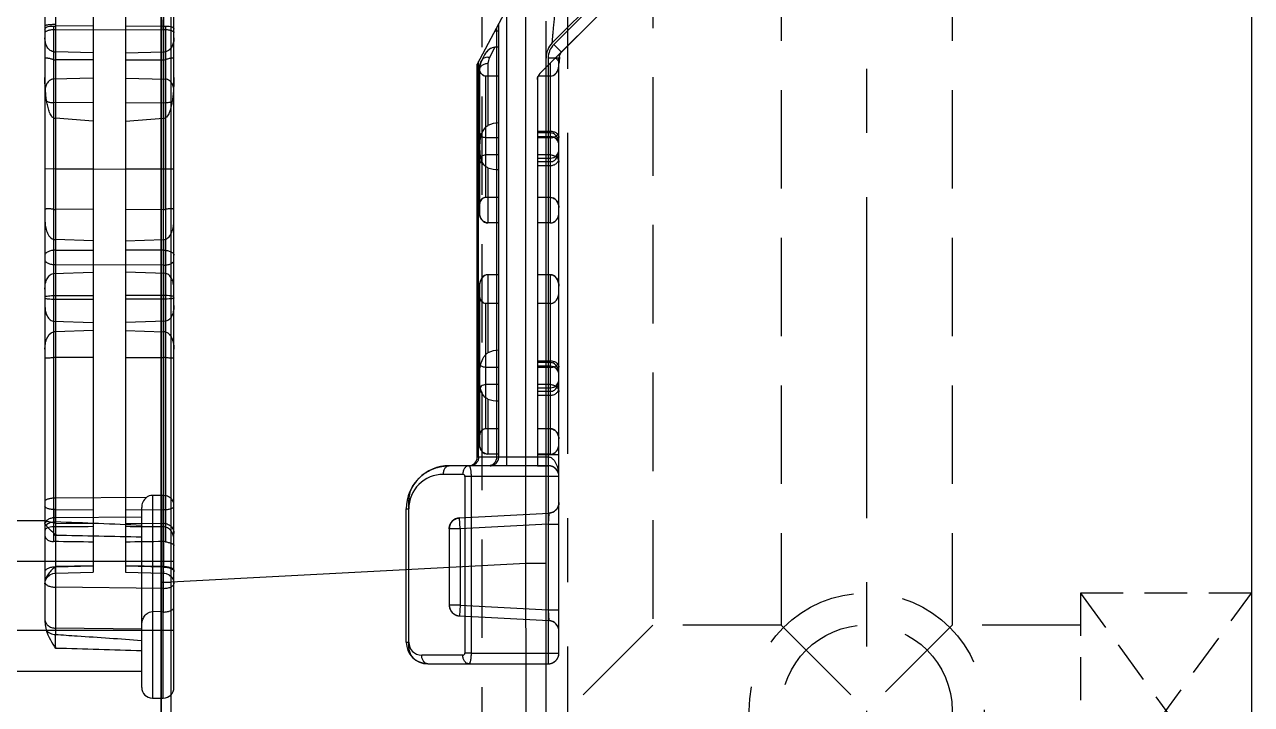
# Model space of a CAD drawing. Header units: millimetres. Extents: x 27275 to 28529, y -21406 to -20519.
# Drawn here: x 27533 to 27590.4, y -20896 to -20864.2 of the extents above; entities that cross this region are included whole.
import ezdxf

# ---------------------------------------------------------------- set-up
doc = ezdxf.new("R2010")
doc.units = ezdxf.units.MM
doc.header["$LTSCALE"] = 8
doc.linetypes.add('CENTER', pattern=[2, 1.25, -0.25, 0.25, -0.25])
doc.linetypes.add('HIDDEN', pattern=[0.375, 0.25, -0.125])
doc.layers.add('Cav-cor', color=30, linetype='Continuous')
doc.layers.add('WT', color=4, linetype='Continuous')

# ---------------------------------------------------------------- blocks, each defined once
blk = doc.blocks.new('20150513.114825')
at = {"layer": 'WT', "color": 125, "linetype": 'HIDDEN'}
for p, q in [((-5.5, 8), (5.5, 8)), ((5.5, 8), (-5.5, 0)), ((-5.5, 8), (5.5, 0)), ((-5.5, 0), (-5.5, 8)), ((5.5, 0), (5.5, 8)), ((-5.5, 0), (5.5, 0))]:
    blk.add_line(p, q, dxfattribs=at)
blk = doc.blocks.new('20160902.184432')
at = {"layer": 'Cav-cor', "color": 241}
for p, q in [((1.663, 100.24), (1.663, -35.384)), ((1.663, -57.598), (1.663, 88.474)), ((2.263, -31.51), (2.263, 73.211)), ((-3.773, 71.352), (-3.773, -28.414)), ((-3.278, 58.672), (-3.278, -26.824)), ((-1.509, 55.584), (-1.509, -26.128)), ((0, 52.642), (0, -26.128)), ((2.137, -26.594), (2.137, 34.287)), ((1.752, 27.498), (1.752, -26.884)), ((1.769, 3.776), (1.769, -9.177)), ((18.72, -25.725), (18.72, 3.493)), ((19.04, 2.513), (16.448, -2.39)), ((22.994, 0.786), (19.383, -2.826)), ((19.961, -1.395), (22.393, 1.037)), ((22.639, 1.142), (20.033, -1.464)), ((17.823, 0.211), (17.823, -21.152)), ((-3.278, -0.537), (-3.278, -0.777)), ((1.752, -0.764), (1.752, -0.32)), ((17.454, -1.6), (17.454, -0.487)), ((17.454, -20.75), (17.454, -0.487)), ((19.668, -39.706), (19.668, -0.383)), ((21.914, -0.295), (20.278, -1.93)), ((-3.377, -0.608), (-3.377, -24.696)), ((-1.509, -0.598), (-3.278, -0.613)), ((-3.278, -0.777), (1.752, -0.764)), ((0, -0.598), (1.769, -0.613)), ((1.868, -0.608), (1.868, -24.706)), ((17.454, -0.841), (17.264, -0.846)), ((17.353, -0.678), (17.353, -20.75)), ((17.275, -1.6), (17.021, -2.081)), ((17.454, -1.6), (17.275, -1.6)), ((17.454, -1.6), (17.275, -1.6)), ((20.389, -1.82), (20.033, -1.464)), ((-1.509, -1.856), (-3.278, -1.81)), ((-1.509, -2.183), (-3.278, -2.19)), ((0, -1.856), (1.769, -1.81)), ((0, -2.183), (1.769, -2.19)), ((16.515, -20.75), (16.515, -2.264)), ((16.795, -1.95), (16.665, -2.194)), ((16.795, -1.95), (16.665, -2.194)), ((19.768, -2.104), (19.768, -30.407)), ((20.271, -2.104), (19.768, -2.104)), ((20.271, -29.904), (20.271, -2.104)), ((20.271, -2.354), (20.283, -2.2)), ((20.283, -2.2), (20.283, -2.199)), ((16.448, -20.75), (16.448, -2.39)), ((16.549, -2.665), (16.549, -9.33)), ((16.951, -2.363), (16.951, -5.252)), ((19.868, -2.34), (19.868, -9.805)), ((20.271, -2.407), (20.271, -2.354)), ((-1.509, -3.045), (-3.377, -3.09)), ((0, -3.045), (1.868, -3.09)), ((17.454, -2.945), (16.85, -2.945)), ((16.85, -8.618), (16.85, -2.945)), ((17.454, -2.945), (16.85, -2.945)), ((17.454, -8.618), (17.454, -2.945)), ((19.265, -3.11), (19.265, -8.618)), ((19.265, -3.11), (19.265, -21.152)), ((19.868, -2.945), (19.3, -2.945)), ((19.868, -2.945), (19.3, -2.945)), ((-1.509, -4.196), (-3.377, -4.183)), ((0, -4.196), (1.868, -4.183)), ((1.663, -4.021), (1.663, -4.183)), ((-1.509, -5.05), (-3.278, -4.919)), ((0, -5.05), (1.769, -4.919)), ((19.265, -5.52), (19.868, -5.52)), ((19.868, -5.602), (19.265, -5.602)), ((17.454, -5.826), (16.85, -5.826)), ((19.265, -5.769), (19.868, -5.769)), ((19.868, -5.826), (19.265, -5.826)), ((17.454, -6.629), (16.85, -6.629)), ((19.868, -6.629), (19.265, -6.629)), ((19.265, -6.775), (19.868, -6.775)), ((-1.509, -7.284), (-3.773, -7.291)), ((2.263, -7.316), (-3.278, -7.295)), ((-3.278, -7.295), (-3.278, -11.758)), ((2.263, -7.291), (0, -7.284)), ((1.752, -7.316), (1.752, -11.779)), ((1.769, -11.085), (1.769, -7.291)), ((16.951, -7.23), (16.951, -9.805)), ((19.265, -6.943), (19.868, -6.943)), ((19.265, -7.125), (19.868, -7.125)), ((-1.509, -9.17), (-3.278, -9.177)), ((0, -9.17), (1.769, -9.177)), ((16.549, -8.974), (16.549, -9.33)), ((17.454, -8.618), (16.85, -8.618)), ((17.454, -8.618), (16.85, -8.618)), ((19.868, -8.618), (19.265, -8.618)), ((19.868, -8.618), (19.265, -8.618)), ((20.271, -9.33), (20.271, -9.093)), ((17.454, -9.805), (16.951, -9.805)), ((17.454, -9.805), (16.951, -9.805)), ((17.454, -12.225), (17.454, -9.805)), ((19.265, -9.805), (19.265, -12.225)), ((19.868, -9.805), (19.265, -9.805)), ((19.868, -9.805), (19.265, -9.805)), ((-1.509, -10.643), (-3.278, -10.579)), ((0, -10.643), (1.769, -10.579)), ((1.769, -10.579), (1.769, -25.886)), ((-3.278, -11.085), (-1.509, -11.077)), ((1.769, -11.085), (0, -11.077)), ((1.752, -11.779), (-3.278, -11.758)), ((-3.377, -12.173), (-1.509, -12.114)), ((1.868, -12.173), (0, -12.114)), ((17.454, -12.225), (16.951, -12.225)), ((16.951, -12.225), (16.951, -15.877)), ((17.454, -12.225), (16.951, -12.225)), ((19.868, -12.225), (19.265, -12.225)), ((19.868, -12.225), (19.265, -12.225)), ((19.868, -12.225), (19.868, -20.613)), ((-3.377, -13.204), (-1.509, -13.199)), ((1.868, -13.204), (0, -13.199)), ((16.549, -12.763), (16.549, -13.167)), ((16.549, -12.763), (16.549, -20.138)), ((20.271, -13.032), (20.271, -12.763)), ((-3.377, -13.366), (-1.509, -13.371)), ((1.868, -13.366), (0, -13.371)), ((17.454, -13.57), (16.85, -13.57)), ((16.85, -19.426), (16.85, -13.57)), ((17.454, -13.57), (16.85, -13.57)), ((17.454, -19.426), (17.454, -13.57)), ((19.265, -13.57), (19.265, -19.426)), ((19.868, -13.57), (19.265, -13.57)), ((19.868, -13.57), (19.265, -13.57)), ((-3.377, -14.397), (-1.509, -14.456)), ((-1.509, -14.832), (-3.278, -14.889)), ((1.868, -14.397), (0, -14.456)), ((0, -14.832), (1.769, -14.889)), ((-1.509, -16.096), (-3.278, -16.092)), ((0, -16.096), (1.769, -16.092)), ((17.454, -16.558), (16.85, -16.558)), ((19.265, -16.252), (19.868, -16.252)), ((19.868, -16.334), (19.265, -16.334)), ((19.868, -16.502), (19.265, -16.502)), ((19.868, -16.558), (19.265, -16.558)), ((17.454, -17.361), (16.85, -17.361)), ((19.868, -17.361), (19.265, -17.361)), ((19.265, -17.508), (19.868, -17.508)), ((19.265, -17.675), (19.868, -17.675)), ((16.951, -18.038), (16.951, -20.613)), ((19.265, -17.858), (19.868, -17.858)), ((17.454, -19.426), (16.85, -19.426)), ((17.454, -19.426), (16.85, -19.426)), ((19.868, -19.426), (19.265, -19.426)), ((19.868, -19.426), (19.265, -19.426)), ((16.549, -19.782), (16.549, -20.138)), ((20.271, -20.138), (20.271, -19.901)), ((17.454, -20.613), (16.951, -20.613)), ((17.454, -20.613), (16.951, -20.613)), ((17.454, -20.75), (17.454, -20.613)), ((19.265, -20.613), (19.265, -21.152)), ((19.868, -20.613), (19.265, -20.613)), ((19.868, -20.613), (19.265, -20.613)), ((20.271, -20.649), (19.265, -20.649)), ((17.052, -21.152), (15.14, -21.152)), ((19.768, -21.152), (15.14, -21.152)), ((19.768, -20.75), (16.448, -20.75)), ((19.265, -21.152), (19.768, -21.152)), ((14.856, -21.554), (15.774, -21.554)), ((15.875, -21.655), (15.875, -29.904)), ((20.271, -21.655), (15.875, -21.655)), ((16.159, -21.655), (16.159, -29.904)), ((20.271, -22.871), (20.271, -21.655)), ((0.979, -22.632), (-3.278, -22.666)), ((1.257, -22.542), (1.257, -32.013)), ((1.752, -22.544), (1.663, -22.544)), ((1.76, -32.013), (1.76, -22.544)), ((-3.278, -23.203), (-1.509, -23.211)), ((0, -23.211), (1.769, -23.203)), ((0.754, -31.51), (0.754, -23.106)), ((13.128, -29.401), (13.128, -23.164)), ((13.128, -23.164), (13.251, -23.164)), ((13.246, -23.12), (13.246, -23.164)), ((13.246, -29.401), (13.246, -23.164)), ((13.251, -29.401), (13.251, -23.164)), ((13.251, -29.401), (13.251, -23.164)), ((15.617, -23.592), (19.794, -23.373)), ((15.617, -23.592), (19.794, -23.373)), ((19.794, -23.373), (19.768, -23.878)), ((-10.211, -23.714), (-3.773, -23.714)), ((-3.278, -23.578), (0.754, -23.546)), ((-3.27, -23.837), (-1.509, -23.844)), ((0, -23.844), (1.76, -23.837)), ((15.14, -24.094), (15.14, -27.666)), ((15.14, -24.094), (15.14, -27.666)), ((15.643, -24.094), (15.14, -24.094)), ((15.643, -24.094), (15.617, -23.592)), ((19.768, -23.878), (15.643, -24.094)), ((15.643, -24.094), (15.643, -27.666)), ((19.768, -23.878), (20.271, -23.878)), ((2.263, -25.625), (-10.211, -25.625)), ((18.72, -25.725), (2.137, -26.594)), ((19.668, -25.725), (18.72, -25.725)), ((-3.28, -26.165), (-1.509, -26.128)), ((-1.509, -25.848), (-3.278, -25.886)), ((-1.509, -25.826), (-3.27, -25.859)), ((1.76, -25.859), (0, -25.826)), ((1.769, -25.886), (0, -25.848)), ((0, -26.128), (1.771, -26.165)), ((1.752, -26.884), (-3.278, -26.824)), ((-3.278, -26.824), (-3.278, -28.742)), ((1.663, -26.594), (2.137, -26.594)), ((1.752, -26.884), (1.751, -27.988)), ((1.663, -27.985), (1.257, -27.971)), ((1.751, -27.988), (1.663, -27.985)), ((15.643, -27.666), (15.14, -27.666)), ((15.643, -27.666), (15.617, -28.169)), ((15.643, -27.666), (19.768, -27.883)), ((19.768, -27.883), (20.271, -27.883)), ((19.768, -27.883), (19.794, -28.388)), ((15.617, -28.169), (19.794, -28.388)), ((15.617, -28.169), (19.794, -28.388)), ((2.263, -28.844), (-10.211, -28.844)), ((-3.278, -28.742), (-3.278, -29.037)), ((0.754, -28.79), (-3.278, -28.742)), ((20.271, -29.904), (20.271, -28.89)), ((13.128, -29.401), (13.251, -29.401)), ((13.246, -29.401), (13.249, -29.466)), ((13.249, -29.466), (13.252, -29.486)), ((13.61, -30.26), (13.612, -30.261)), ((15.774, -30.005), (13.85, -30.005)), ((14.134, -30.407), (19.668, -30.407)), ((14.134, -30.407), (19.768, -30.407)), ((16.159, -29.904), (15.875, -29.904)), ((16.159, -29.904), (20.271, -29.904)), ((19.668, -39.706), (19.668, -30.407)), ((19.668, -30.407), (19.768, -30.407)), ((19.668, -39.706), (19.668, -30.407)), ((-10.211, -30.756), (0.754, -30.756)), ((1.257, -32.013), (1.76, -32.013))]:
    blk.add_line(p, q, dxfattribs=at)
for points in [[(-3.773, -26.666), (-3.745, -26.505), (-3.668, -26.361), (-3.548, -26.25), (-3.399, -26.182), (-3.28, -26.165)], [(1.771, -26.165), (1.891, -26.183), (2.04, -26.25), (2.159, -26.361), (2.236, -26.505), (2.263, -26.666)]]:
    blk.add_lwpolyline(points, dxfattribs=at)
for centre, radius, start, end in [((20.668, -2.102), 1, 135.00144, 180.00204), ((20.673, -2.104), 0.905, 135, 180), ((17.555, -2.665), 1.006, 152.14, 180), ((17.555, -2.363), 0.604, 152.14008, 179.99992), ((20.673, -2.104), 0.402, 135, 180), ((21.277, -2.354), 1.006, 171.17172, 180), ((19.667, -3.11), 0.402, 135, 180), ((19.868, -6.172), 0.402, 0, 90), ((19.868, -6.373), 0.402, 270, 0), ((19.868, -16.904), 0.402, 0, 90), ((19.868, -17.105), 0.402, 270, 0), ((15.14, -23.164), 2.012, 90, 180), ((16.046, -20.75), 0.402, 270, 0), ((17.052, -20.75), 0.402, 270, 0), ((19.768, -21.655), 0.503, 0, 90), ((14.856, -23.164), 1.609, 89.99689, 180.00467), ((15.774, -21.655), 0.101, 0.00283, 89.99717), ((19.768, -22.871), 0.503, 273, 0), ((136.535, -22.134), 139.822, 180.67425, 180.93107), ((-22.088, -553.278), 529.832, 87.52911, 87.96555), ((1.757, -24.572), 0.562, 78.54479, 89.59364), ((15.643, -24.094), 0.503, 93, 180), ((-21.992, -1000.597), 976.37, 88.665052, 88.901244), ((1.767, -25.232), 0.535, 79.14617, 90.72696), ((15.643, -27.666), 0.503, 180, 267), ((19.768, -28.89), 0.503, 0, 87), ((-222.208, -32.317), 218.955, 0.68794, 0.85825), ((-19.215, -655.68), 626.196, 88.172474, 88.540815), ((14.134, -29.401), 1.006, 180, 270), ((13.85, -29.401), 0.604, 179.99989, 269.99988), ((15.774, -29.904), 0.101, 270.00282, 359.99718), ((19.768, -29.904), 0.503, 270, 0), ((1.257, -31.51), 0.503, 180, 270), ((1.76, -31.51), 0.503, 270, 0)]:
    blk.add_arc(centre, radius, start, end, dxfattribs=at)
for centre, major_axis, ratio, start_param, end_param in [((-3.27, -0.359), (-0.503, -0.011), 0.502791, 1.343677, 1.541853), ((1.76, -0.359), (-0.503, 0.011), 0.502791, 1.59974, 1.797916), ((17.15, -2.138), (0.266, 0.504), 0.7061, 0.357218, 1.570796), ((-3.27, -1.558), (-0.503, 0.011), 0.502791, 1.366658, 1.564833), ((-3.27, -1.188), (-0.013, -1.002), 0.501817, 6.09366, 6.291836), ((1.76, -1.558), (-0.503, -0.011), 0.502791, 1.576759, 1.774935), ((1.76, -1.188), (0.013, -1.002), 0.501817, 6.274535, 6.47271), ((16.85, -2.541), (0, -0.403), 0.748255, 5.4794, 6.283185), ((19.868, -2.407), (0, 0.538), 0.748255, 3.141593, 4.712389), ((-3.27, -3.918), (0.013, -1.002), 0.501817, 6.041452, 6.239628), ((1.76, -3.918), (-0.013, -1.002), 0.501817, 0.043557, 0.241733), ((17.454, -6.025), (-1.006, 0), 0.886612, 4.712389, 5.235988), ((17.454, -6.685), (-1.006, 0), 0.625112, 1.047198, 1.570796), ((-3.27, -8.712), (-0.499, -0.068), 0.92204, 1.230937, 1.429113), ((1.76, -8.712), (-0.499, 0.068), 0.92204, 1.71248, 1.910655), ((16.85, -8.974), (0, -0.356), 0.847956, 3.141593, 4.712389), ((19.868, -9.093), (0, -0.475), 0.847956, 1.570796, 3.141593), ((16.951, -9.33), (0, -0.475), 0.847956, 4.712389, 6.283185), ((19.868, -9.33), (0, -0.475), 0.847956, 0, 1.570796), ((-3.27, -10.114), (-0.499, 0.068), 0.92204, 1.479397, 1.677573), ((1.76, -10.114), (-0.499, -0.068), 0.92204, 1.46402, 1.662195), ((16.951, -12.763), (0, 0.538), 0.748255, 0, 1.570796), ((19.868, -12.763), (0, -0.538), 0.748255, 1.570796, 3.141593), ((16.85, -13.167), (0, -0.403), 0.748255, 4.712389, 6.283185), ((19.868, -13.032), (0, 0.538), 0.748255, 3.141593, 4.712389), ((-3.27, -15.314), (-0.502, -0.03), 0.845207, 4.679014, 4.877189), ((1.76, -15.314), (-0.502, 0.03), 0.845207, 4.547589, 4.745764), ((17.454, -16.65), (-1.006, 0), 0.886612, 4.712389, 5.235988), ((-3.27, -16.517), (-0.502, 0.03), 0.845207, 4.780671, 4.978847), ((1.76, -16.517), (-0.502, -0.03), 0.845207, 4.445931, 4.644107), ((17.454, -17.493), (-1.006, 0), 0.625112, 1.047198, 1.570796), ((16.85, -19.782), (0, -0.356), 0.847956, 3.141593, 4.712389), ((19.868, -19.901), (0, -0.475), 0.847956, 1.570796, 3.141593), ((16.951, -20.138), (0, -0.475), 0.847956, 4.712389, 6.283185), ((19.868, -20.138), (0, -0.475), 0.847956, 0, 1.570796), ((-127.278, -27.235), (-273.76, -1.407), 0.016681, 4.221876, 4.223557), ((-13.702, -27.235), (-201.718, -1.58), 0.015598, 4.651784, 4.66106), ((12.193, -27.235), (-201.718, 1.58), 0.015598, 4.764252, 4.772994), ((-63.003, -27.235), (-201.718, 1.58), 0.015598, 4.402726, 4.412435), ((61.494, -27.235), (-201.718, -1.58), 0.015598, 5.012901, 5.022052)]:
    blk.add_ellipse(centre, major_axis=major_axis, ratio=ratio, start_param=start_param, end_param=end_param, dxfattribs=at)
for points, knots in [([(19.961, -1.395), (19.96, -1.395), (19.96, -1.391), (19.96, -1.388), (19.961, -1.378), (19.962, -1.36), (19.964, -1.327), (19.968, -1.277), (19.973, -1.214), (19.98, -1.138), (19.988, -1.049), (20.001, -0.91), (20.019, -0.712), (20.043, -0.449), (20.071, -0.157), (20.091, 0.046), (20.101, 0.151)], [0, 0, 0, 0, 0.000857, 0.00407, 0.009672, 0.017658, 0.040724, 0.072993, 0.114089, 0.163566, 0.220883, 0.285489, 0.434275, 0.60549, 0.795222, 1, 1, 1, 1]), ([(-3.278, -0.537), (-3.342, -0.537), (-3.458, -0.541), (-3.596, -0.552), (-3.685, -0.566), (-3.73, -0.578), (-3.759, -0.588), (-3.773, -0.6), (-3.773, -0.605)], [0, 0, 0, 0, 0.374646, 0.692128, 0.814665, 0.907433, 0.968043, 1, 1, 1, 1]), ([(-3.773, -0.755), (-3.773, -0.734), (-3.755, -0.701), (-3.716, -0.669), (-3.651, -0.633), (-3.536, -0.605), (-3.434, -0.603), (-3.377, -0.608)], [0, 0, 0, 0, 0.136235, 0.22541, 0.334533, 0.622115, 1, 1, 1, 1]), ([(-3.278, -0.777), (-3.342, -0.777), (-3.434, -0.783), (-3.551, -0.801), (-3.625, -0.819), (-3.686, -0.841), (-3.74, -0.868), (-3.773, -0.902), (-3.773, -0.925)], [0, 0, 0, 0, 0.353145, 0.513951, 0.656893, 0.777949, 0.874783, 1, 1, 1, 1]), ([(1.752, -0.764), (1.817, -0.763), (1.912, -0.768), (2.032, -0.786), (2.109, -0.804), (2.174, -0.826), (2.229, -0.853), (2.263, -0.889), (2.263, -0.912)], [0, 0, 0, 0, 0.351607, 0.512698, 0.656243, 0.77795, 0.875234, 1, 1, 1, 1]), ([(1.868, -0.608), (1.925, -0.603), (2.027, -0.605), (2.142, -0.633), (2.207, -0.669), (2.246, -0.701), (2.263, -0.734), (2.263, -0.755)], [0, 0, 0, 0, 0.377883, 0.665464, 0.774587, 0.863763, 1, 1, 1, 1]), ([(-3.377, -1.803), (-3.412, -1.798), (-3.481, -1.776), (-3.594, -1.696), (-3.694, -1.554), (-3.759, -1.362), (-3.773, -1.229), (-3.773, -1.162)], [0, 0, 0, 0, 0.130854, 0.258917, 0.508397, 0.754793, 1, 1, 1, 1]), ([(2.263, -1.162), (2.263, -1.229), (2.25, -1.362), (2.185, -1.554), (2.085, -1.696), (1.972, -1.776), (1.903, -1.798), (1.868, -1.803)], [0, 0, 0, 0, 0.245205, 0.4916, 0.741083, 0.869147, 1, 1, 1, 1]), ([(-3.773, -2.089), (-3.773, -2.089), (-3.769, -2.09), (-3.764, -2.089), (-3.754, -2.09), (-3.742, -2.09), (-3.726, -2.091), (-3.698, -2.094), (-3.655, -2.099), (-3.596, -2.109), (-3.528, -2.123), (-3.453, -2.143), (-3.403, -2.161), (-3.377, -2.171)], [0, 0, 0, 0, 0.004586, 0.018253, 0.040883, 0.072364, 0.112536, 0.161052, 0.281605, 0.430704, 0.603912, 0.79607, 1, 1, 1, 1]), ([(1.868, -2.171), (1.894, -2.161), (1.944, -2.143), (2.019, -2.123), (2.087, -2.109), (2.146, -2.099), (2.189, -2.094), (2.217, -2.091), (2.233, -2.09), (2.245, -2.09), (2.255, -2.089), (2.26, -2.09), (2.263, -2.089), (2.263, -2.089)], [0, 0, 0, 0, 0.20393, 0.396088, 0.569296, 0.718395, 0.838948, 0.887464, 0.927636, 0.959117, 0.981747, 0.995414, 1, 1, 1, 1]), ([(17.021, -2.081), (16.984, -2.073), (16.911, -2.064), (16.806, -2.078), (16.719, -2.122), (16.679, -2.169), (16.665, -2.194)], [0, 0, 0, 0, 0.285762, 0.54734, 0.782541, 1, 1, 1, 1]), ([(20.1, -2.108), (20.149, -2.134), (20.234, -2.201), (20.271, -2.306), (20.271, -2.354)], [0, 0, 0, 0, 0.531146, 1, 1, 1, 1]), ([(20.278, -1.93), (20.287, -1.973), (20.296, -2.063), (20.29, -2.153), (20.283, -2.2)], [0, 0, 0, 0, 0.47986, 1, 1, 1, 1]), ([(16.951, -2.363), (16.899, -2.363), (16.798, -2.378), (16.666, -2.442), (16.572, -2.54), (16.549, -2.625), (16.549, -2.665)], [0, 0, 0, 0, 0.28213, 0.546622, 0.783943, 1, 1, 1, 1]), ([(16.64, -2.827), (16.613, -2.807), (16.567, -2.759), (16.549, -2.695), (16.549, -2.665)], [0, 0, 0, 0, 0.524502, 1, 1, 1, 1]), ([(16.633, -2.821), (16.613, -2.793), (16.578, -2.725), (16.553, -2.611), (16.557, -2.529), (16.564, -2.489)], [0, 0, 0, 0, 0.305296, 0.643726, 1, 1, 1, 1]), ([(-3.377, -4.892), (-3.414, -4.875), (-3.472, -4.811), (-3.548, -4.668), (-3.614, -4.474), (-3.67, -4.236), (-3.71, -3.994), (-3.739, -3.751), (-3.765, -3.425), (-3.773, -3.18), (-3.773, -3.017)], [0, 0, 0, 0, 0.062436, 0.124904, 0.249787, 0.374769, 0.499791, 0.624836, 0.749894, 1, 1, 1, 1]), ([(-3.377, -3.09), (-3.409, -3.092), (-3.473, -3.104), (-3.558, -3.15), (-3.628, -3.215), (-3.701, -3.317), (-3.758, -3.463), (-3.773, -3.587), (-3.773, -3.648)], [0, 0, 0, 0, 0.128553, 0.256008, 0.382228, 0.507138, 0.754152, 1, 1, 1, 1]), ([(2.263, -3.017), (2.263, -3.18), (2.256, -3.425), (2.23, -3.751), (2.201, -3.994), (2.161, -4.236), (2.105, -4.474), (2.039, -4.668), (1.963, -4.811), (1.905, -4.875), (1.868, -4.892)], [0, 0, 0, 0, 0.25011, 0.37517, 0.500215, 0.625237, 0.75022, 0.875104, 0.937574, 1, 1, 1, 1]), ([(2.263, -3.648), (2.263, -3.587), (2.249, -3.463), (2.192, -3.317), (2.119, -3.215), (2.049, -3.15), (1.964, -3.104), (1.9, -3.092), (1.868, -3.09)], [0, 0, 0, 0, 0.245848, 0.492862, 0.617772, 0.743992, 0.871447, 1, 1, 1, 1]), ([(-3.773, -4.021), (-3.773, -4.068), (-3.701, -4.119), (-3.619, -4.149), (-3.519, -4.175), (-3.436, -4.182), (-3.377, -4.183)], [0, 0, 0, 0, 0.31358, 0.446892, 0.607702, 1, 1, 1, 1]), ([(1.868, -4.183), (1.927, -4.182), (2.01, -4.175), (2.11, -4.149), (2.192, -4.119), (2.263, -4.068), (2.263, -4.021)], [0, 0, 0, 0, 0.392298, 0.553108, 0.68642, 1, 1, 1, 1]), ([(16.678, -5.599), (16.64, -5.626), (16.575, -5.69), (16.549, -5.779), (16.549, -5.821)], [0, 0, 0, 0, 0.525278, 1, 1, 1, 1]), ([(16.85, -5.826), (16.812, -5.826), (16.736, -5.815), (16.636, -5.768), (16.567, -5.693), (16.549, -5.63), (16.549, -5.6)], [0, 0, 0, 0, 0.281825, 0.546675, 0.784142, 1, 1, 1, 1]), ([(16.761, -7.085), (16.685, -6.992), (16.6, -6.744), (16.569, -6.363), (16.579, -5.974), (16.628, -5.715), (16.678, -5.599)], [0, 0, 0, 0, 0.235087, 0.491975, 0.752549, 1, 1, 1, 1]), ([(16.678, -5.599), (16.708, -5.53), (16.778, -5.399), (16.885, -5.286), (16.951, -5.252)], [0, 0, 0, 0, 0.503738, 1, 1, 1, 1]), ([(19.868, -5.52), (19.92, -5.52), (20.022, -5.534), (20.154, -5.598), (20.247, -5.696), (20.271, -5.781), (20.271, -5.821)], [0, 0, 0, 0, 0.28213, 0.546622, 0.783943, 1, 1, 1, 1]), ([(19.868, -5.826), (19.92, -5.826), (20.022, -5.812), (20.154, -5.748), (20.247, -5.649), (20.271, -5.565), (20.271, -5.525)], [0, 0, 0, 0, 0.28213, 0.546622, 0.783943, 1, 1, 1, 1]), ([(20.271, -6.172), (20.271, -6.108), (20.264, -5.979), (20.203, -5.792), (20.067, -5.642), (19.934, -5.602), (19.868, -5.602)], [0, 0, 0, 0, 0.246564, 0.495374, 0.746405, 1, 1, 1, 1]), ([(16.85, -6.629), (16.812, -6.629), (16.734, -6.642), (16.634, -6.697), (16.566, -6.782), (16.549, -6.851), (16.549, -6.885)], [0, 0, 0, 0, 0.268379, 0.526828, 0.769484, 1, 1, 1, 1]), ([(16.761, -7.085), (16.7, -7.057), (16.593, -6.976), (16.549, -6.846), (16.549, -6.784)], [0, 0, 0, 0, 0.519835, 1, 1, 1, 1]), ([(19.868, -6.943), (19.934, -6.943), (20.068, -6.903), (20.203, -6.752), (20.264, -6.565), (20.271, -6.437), (20.271, -6.373)], [0, 0, 0, 0, 0.25399, 0.504924, 0.753523, 1, 1, 1, 1]), ([(19.868, -6.629), (19.921, -6.629), (20.023, -6.646), (20.157, -6.72), (20.249, -6.833), (20.271, -6.925), (20.271, -6.97)], [0, 0, 0, 0, 0.268664, 0.526798, 0.76926, 1, 1, 1, 1]), ([(19.868, -7.125), (19.921, -7.125), (20.023, -7.108), (20.157, -7.035), (20.249, -6.922), (20.271, -6.829), (20.271, -6.784)], [0, 0, 0, 0, 0.268664, 0.526798, 0.76926, 1, 1, 1, 1]), ([(16.951, -7.23), (16.932, -7.223), (16.859, -7.188), (16.799, -7.131), (16.761, -7.085)], [0, 0, 0, 0, 0.253351, 1, 1, 1, 1]), ([(-3.377, -9.168), (-3.431, -9.159), (-3.527, -9.147), (-3.64, -9.146), (-3.709, -9.152), (-3.742, -9.158), (-3.762, -9.163), (-3.773, -9.171), (-3.773, -9.175)], [0, 0, 0, 0, 0.406636, 0.723223, 0.83776, 0.921376, 0.974147, 1, 1, 1, 1]), ([(2.263, -9.175), (2.263, -9.171), (2.253, -9.163), (2.233, -9.158), (2.2, -9.152), (2.131, -9.146), (2.018, -9.147), (1.922, -9.159), (1.868, -9.168)], [0, 0, 0, 0, 0.025852, 0.07862, 0.162229, 0.276762, 0.59336, 1, 1, 1, 1]), ([(-3.773, -9.651), (-3.773, -9.739), (-3.761, -9.914), (-3.714, -10.129), (-3.65, -10.294), (-3.567, -10.445), (-3.462, -10.547), (-3.377, -10.566)], [0, 0, 0, 0, 0.250651, 0.501231, 0.62669, 0.752245, 1, 1, 1, 1]), ([(1.868, -10.566), (1.953, -10.547), (2.058, -10.445), (2.141, -10.294), (2.205, -10.13), (2.251, -9.914), (2.263, -9.739), (2.263, -9.651)], [0, 0, 0, 0, 0.247512, 0.373092, 0.498592, 0.74927, 1, 1, 1, 1]), ([(-3.278, -11.085), (-3.342, -11.085), (-3.435, -11.093), (-3.551, -11.121), (-3.626, -11.148), (-3.688, -11.181), (-3.735, -11.219), (-3.765, -11.262), (-3.773, -11.293), (-3.773, -11.308)], [0, 0, 0, 0, 0.327672, 0.478904, 0.615932, 0.736035, 0.83829, 0.924357, 1, 1, 1, 1]), ([(1.769, -11.085), (1.833, -11.085), (1.926, -11.093), (2.042, -11.121), (2.117, -11.148), (2.179, -11.181), (2.226, -11.219), (2.256, -11.262), (2.263, -11.293), (2.263, -11.308)], [0, 0, 0, 0, 0.327672, 0.478904, 0.615932, 0.736035, 0.83829, 0.924357, 1, 1, 1, 1]), ([(-3.773, -11.535), (-3.773, -11.55), (-3.765, -11.581), (-3.735, -11.624), (-3.688, -11.662), (-3.626, -11.694), (-3.551, -11.722), (-3.435, -11.749), (-3.342, -11.758), (-3.278, -11.758)], [0, 0, 0, 0, 0.075643, 0.16171, 0.263965, 0.384068, 0.521096, 0.672328, 1, 1, 1, 1]), ([(1.752, -11.779), (1.817, -11.779), (1.913, -11.772), (2.033, -11.745), (2.111, -11.718), (2.175, -11.685), (2.224, -11.646), (2.256, -11.603), (2.263, -11.571), (2.263, -11.556)], [0, 0, 0, 0, 0.326739, 0.478317, 0.615886, 0.736478, 0.838963, 0.924863, 1, 1, 1, 1]), ([(-3.773, -12.906), (-3.773, -12.831), (-3.76, -12.681), (-3.711, -12.499), (-3.644, -12.364), (-3.578, -12.272), (-3.49, -12.198), (-3.415, -12.175), (-3.377, -12.173)], [0, 0, 0, 0, 0.249287, 0.498576, 0.623512, 0.7486, 0.874215, 1, 1, 1, 1]), ([(2.263, -12.906), (2.263, -12.831), (2.251, -12.681), (2.202, -12.499), (2.135, -12.364), (2.069, -12.272), (1.981, -12.198), (1.906, -12.175), (1.868, -12.173)], [0, 0, 0, 0, 0.249287, 0.498576, 0.623512, 0.7486, 0.874215, 1, 1, 1, 1]), ([(-3.773, -13.257), (-3.773, -13.254), (-3.764, -13.244), (-3.729, -13.232), (-3.653, -13.217), (-3.53, -13.207), (-3.432, -13.204), (-3.377, -13.204)], [0, 0, 0, 0, 0.02832, 0.081188, 0.276885, 0.593653, 1, 1, 1, 1]), ([(-3.773, -13.313), (-3.773, -13.317), (-3.764, -13.326), (-3.729, -13.338), (-3.653, -13.353), (-3.53, -13.363), (-3.432, -13.366), (-3.377, -13.366)], [0, 0, 0, 0, 0.02832, 0.081188, 0.276885, 0.593653, 1, 1, 1, 1]), ([(-3.773, -13.664), (-3.773, -13.739), (-3.76, -13.889), (-3.711, -14.071), (-3.644, -14.206), (-3.578, -14.299), (-3.49, -14.372), (-3.415, -14.396), (-3.377, -14.397)], [0, 0, 0, 0, 0.249287, 0.498576, 0.623512, 0.7486, 0.874215, 1, 1, 1, 1]), ([(2.263, -13.257), (2.263, -13.254), (2.255, -13.244), (2.22, -13.232), (2.144, -13.217), (2.021, -13.207), (1.923, -13.204), (1.868, -13.204)], [0, 0, 0, 0, 0.02832, 0.081188, 0.276885, 0.593653, 1, 1, 1, 1]), ([(2.263, -13.313), (2.263, -13.317), (2.255, -13.326), (2.22, -13.338), (2.144, -13.353), (2.021, -13.363), (1.923, -13.366), (1.868, -13.366)], [0, 0, 0, 0, 0.02832, 0.081188, 0.276885, 0.593653, 1, 1, 1, 1]), ([(2.263, -13.664), (2.263, -13.739), (2.251, -13.889), (2.202, -14.071), (2.135, -14.206), (2.069, -14.299), (1.981, -14.372), (1.906, -14.396), (1.868, -14.397)], [0, 0, 0, 0, 0.249287, 0.498576, 0.623512, 0.7486, 0.874215, 1, 1, 1, 1]), ([(-3.773, -15.711), (-3.773, -15.631), (-3.763, -15.511), (-3.729, -15.354), (-3.661, -15.134), (-3.528, -14.931), (-3.377, -14.9)], [0, 0, 0, 0, 0.254454, 0.381758, 0.509062, 1, 1, 1, 1]), ([(1.868, -14.9), (2.019, -14.931), (2.152, -15.134), (2.22, -15.354), (2.254, -15.511), (2.263, -15.631), (2.263, -15.711)], [0, 0, 0, 0, 0.490954, 0.618255, 0.745555, 1, 1, 1, 1]), ([(16.621, -16.381), (16.651, -16.282), (16.71, -16.137), (16.827, -15.969), (16.906, -15.9), (16.951, -15.877)], [0, 0, 0, 0, 0.504454, 0.752832, 1, 1, 1, 1]), ([(-3.377, -16.1), (-3.432, -16.109), (-3.511, -16.118), (-3.609, -16.125), (-3.666, -16.127), (-3.711, -16.127), (-3.74, -16.126), (-3.757, -16.124), (-3.765, -16.123), (-3.77, -16.122), (-3.773, -16.121), (-3.773, -16.12)], [0, 0, 0, 0, 0.42081, 0.595656, 0.740419, 0.853249, 0.933894, 0.962148, 0.982421, 0.994844, 1, 1, 1, 1]), ([(2.263, -16.12), (2.263, -16.121), (2.261, -16.122), (2.256, -16.123), (2.248, -16.124), (2.231, -16.126), (2.202, -16.127), (2.157, -16.127), (2.1, -16.125), (2.002, -16.118), (1.923, -16.109), (1.868, -16.1)], [0, 0, 0, 0, 0.005157, 0.017582, 0.03786, 0.066121, 0.146791, 0.259642, 0.404404, 0.579241, 1, 1, 1, 1]), ([(16.85, -16.558), (16.812, -16.558), (16.736, -16.547), (16.636, -16.5), (16.567, -16.426), (16.549, -16.362), (16.549, -16.333)], [0, 0, 0, 0, 0.281825, 0.546675, 0.784142, 1, 1, 1, 1]), ([(16.621, -16.381), (16.598, -16.405), (16.562, -16.459), (16.549, -16.522), (16.549, -16.553)], [0, 0, 0, 0, 0.515458, 1, 1, 1, 1]), ([(16.678, -17.767), (16.625, -17.669), (16.567, -17.439), (16.551, -17.088), (16.555, -16.731), (16.586, -16.493), (16.621, -16.381)], [0, 0, 0, 0, 0.237195, 0.493184, 0.751518, 1, 1, 1, 1]), ([(19.868, -16.252), (19.92, -16.252), (20.022, -16.266), (20.154, -16.33), (20.247, -16.429), (20.271, -16.513), (20.271, -16.553)], [0, 0, 0, 0, 0.28213, 0.546622, 0.783943, 1, 1, 1, 1]), ([(19.868, -16.558), (19.92, -16.558), (20.022, -16.544), (20.154, -16.48), (20.247, -16.382), (20.271, -16.297), (20.271, -16.257)], [0, 0, 0, 0, 0.28213, 0.546622, 0.783943, 1, 1, 1, 1]), ([(20.271, -16.904), (20.271, -16.84), (20.264, -16.712), (20.203, -16.524), (20.067, -16.374), (19.934, -16.334), (19.868, -16.334)], [0, 0, 0, 0, 0.246564, 0.495374, 0.746405, 1, 1, 1, 1]), ([(19.868, -17.675), (19.934, -17.675), (20.068, -17.635), (20.203, -17.485), (20.264, -17.298), (20.271, -17.169), (20.271, -17.105)], [0, 0, 0, 0, 0.25399, 0.504924, 0.753523, 1, 1, 1, 1]), ([(16.85, -17.361), (16.812, -17.361), (16.734, -17.374), (16.634, -17.429), (16.566, -17.514), (16.549, -17.584), (16.549, -17.617)], [0, 0, 0, 0, 0.268379, 0.526828, 0.769484, 1, 1, 1, 1]), ([(16.678, -17.767), (16.639, -17.736), (16.573, -17.661), (16.549, -17.563), (16.549, -17.517)], [0, 0, 0, 0, 0.513369, 1, 1, 1, 1]), ([(16.951, -18.038), (16.92, -18.027), (16.805, -17.963), (16.724, -17.852), (16.678, -17.767)], [0, 0, 0, 0, 0.253284, 1, 1, 1, 1]), ([(19.868, -17.361), (19.921, -17.361), (20.023, -17.378), (20.157, -17.452), (20.249, -17.565), (20.271, -17.658), (20.271, -17.703)], [0, 0, 0, 0, 0.268664, 0.526798, 0.76926, 1, 1, 1, 1]), ([(19.868, -17.858), (19.921, -17.858), (20.023, -17.841), (20.157, -17.767), (20.249, -17.654), (20.271, -17.561), (20.271, -17.517)], [0, 0, 0, 0, 0.268664, 0.526798, 0.76926, 1, 1, 1, 1]), ([(15.14, -21.152), (15.103, -21.152), (15.022, -21.177), (14.929, -21.27), (14.869, -21.402), (14.856, -21.503), (14.856, -21.554)], [0, 0, 0, 0, 0.209467, 0.444656, 0.71203, 1, 1, 1, 1]), ([(16.059, -21.152), (16.021, -21.152), (15.94, -21.177), (15.847, -21.27), (15.788, -21.402), (15.774, -21.503), (15.774, -21.554)], [0, 0, 0, 0, 0.209461, 0.44465, 0.712027, 1, 1, 1, 1]), ([(16.059, -21.152), (16.066, -21.152), (16.083, -21.164), (16.1, -21.194), (16.117, -21.24), (16.139, -21.33), (16.154, -21.471), (16.16, -21.59), (16.159, -21.655)], [0, 0, 0, 0, 0.04046, 0.104829, 0.198205, 0.319343, 0.631652, 1, 1, 1, 1]), ([(16.515, -20.75), (16.515, -20.802), (16.496, -20.906), (16.413, -21.04), (16.288, -21.131), (16.188, -21.152), (16.139, -21.152)], [0, 0, 0, 0, 0.257879, 0.511215, 0.757983, 1, 1, 1, 1]), ([(17.353, -20.75), (17.353, -20.802), (17.334, -20.906), (17.252, -21.04), (17.127, -21.131), (17.027, -21.152), (16.978, -21.152)], [0, 0, 0, 0, 0.257879, 0.511215, 0.757983, 1, 1, 1, 1]), ([(20.271, -21.655), (20.271, -21.565), (20.256, -21.382), (20.196, -21.16), (20.116, -20.993), (20.033, -20.877), (19.92, -20.779), (19.819, -20.75), (19.768, -20.75)], [0, 0, 0, 0, 0.241397, 0.4846, 0.608154, 0.734106, 0.864302, 1, 1, 1, 1]), ([(13.251, -23.163), (13.251, -23.068), (13.249, -22.867), (13.268, -22.562), (13.344, -22.266), (13.437, -22.089), (13.491, -22.012)], [0, 0, 0, 0, 0.240239, 0.503103, 0.76493, 1, 1, 1, 1]), ([(-3.278, -22.666), (-3.342, -22.667), (-3.434, -22.672), (-3.551, -22.69), (-3.625, -22.708), (-3.686, -22.73), (-3.74, -22.757), (-3.773, -22.792), (-3.773, -22.814)], [0, 0, 0, 0, 0.353145, 0.513951, 0.656893, 0.777949, 0.874783, 1, 1, 1, 1]), ([(-3.278, -22.666), (-3.278, -22.747), (-3.278, -23.051), (-3.278, -23.355), (-3.278, -23.578)], [0, 0, 0, 0, 0.265273, 1, 1, 1, 1]), ([(0.979, -22.632), (0.904, -22.686), (0.787, -22.836), (0.754, -23.018), (0.754, -23.106)], [0, 0, 0, 0, 0.512193, 1, 1, 1, 1]), ([(1.257, -22.542), (1.208, -22.542), (1.109, -22.558), (1.019, -22.603), (0.979, -22.632)], [0, 0, 0, 0, 0.501735, 1, 1, 1, 1]), ([(2.263, -22.991), (2.263, -22.936), (2.24, -22.82), (2.132, -22.67), (1.961, -22.566), (1.823, -22.544), (1.752, -22.543)], [0, 0, 0, 0, 0.221523, 0.456036, 0.716339, 1, 1, 1, 1]), ([(-3.278, -23.203), (-3.342, -23.203), (-3.434, -23.198), (-3.551, -23.179), (-3.625, -23.161), (-3.686, -23.139), (-3.74, -23.112), (-3.773, -23.078), (-3.773, -23.055)], [0, 0, 0, 0, 0.353145, 0.513951, 0.656893, 0.777949, 0.874783, 1, 1, 1, 1]), ([(-3.27, -23.837), (-3.271, -23.807), (-3.274, -23.726), (-3.278, -23.515), (-3.278, -23.334), (-3.278, -23.203)], [0, 0, 0, 0, 0.14216, 0.383262, 1, 1, 1, 1]), ([(1.769, -23.203), (1.769, -23.334), (1.769, -23.515), (1.765, -23.726), (1.762, -23.807), (1.76, -23.837)], [0, 0, 0, 0, 0.616738, 0.85784, 1, 1, 1, 1]), ([(1.769, -23.203), (1.833, -23.203), (1.925, -23.198), (2.042, -23.179), (2.116, -23.161), (2.177, -23.139), (2.231, -23.112), (2.263, -23.078), (2.263, -23.055)], [0, 0, 0, 0, 0.353145, 0.513951, 0.656893, 0.777949, 0.874783, 1, 1, 1, 1]), ([(-3.773, -23.716), (-3.773, -23.717), (-3.767, -23.719), (-3.759, -23.723), (-3.744, -23.727), (-3.724, -23.732), (-3.7, -23.739), (-3.66, -23.748), (-3.603, -23.761), (-3.528, -23.778), (-3.445, -23.796), (-3.358, -23.816), (-3.299, -23.83), (-3.27, -23.837)], [0, 0, 0, 0, 0.007917, 0.027006, 0.056812, 0.096436, 0.144837, 0.20095, 0.332406, 0.483608, 0.648456, 0.821864, 1, 1, 1, 1]), ([(-3.377, -24.011), (-3.428, -24.012), (-3.523, -24.019), (-3.635, -24.048), (-3.705, -24.085), (-3.743, -24.117), (-3.767, -24.154), (-3.773, -24.181), (-3.773, -24.194)], [0, 0, 0, 0, 0.323604, 0.606849, 0.725384, 0.827745, 0.917068, 1, 1, 1, 1]), ([(-3.278, -23.578), (-3.338, -23.579), (-3.452, -23.592), (-3.605, -23.646), (-3.72, -23.73), (-3.763, -23.809), (-3.77, -23.847)], [0, 0, 0, 0, 0.299373, 0.57357, 0.806561, 1, 1, 1, 1]), ([(-3.717, -23.943), (-3.724, -23.934), (-3.745, -23.905), (-3.764, -23.872), (-3.77, -23.847)], [0, 0, 0, 0, 0.292683, 1, 1, 1, 1]), ([(-3.278, -23.779), (-3.365, -23.78), (-3.525, -23.805), (-3.67, -23.888), (-3.717, -23.943)], [0, 0, 0, 0, 0.546957, 1, 1, 1, 1]), ([(-3.27, -24.406), (-3.351, -24.319), (-3.473, -24.199), (-3.626, -24.048), (-3.691, -23.977), (-3.717, -23.943)], [0, 0, 0, 0, 0.555691, 0.796825, 1, 1, 1, 1]), ([(1.76, -23.837), (1.826, -23.837), (1.957, -23.862), (2.124, -23.969), (2.237, -24.13), (2.263, -24.259), (2.263, -24.322)], [0, 0, 0, 0, 0.254097, 0.505813, 0.754125, 1, 1, 1, 1]), ([(2.263, -24.644), (2.263, -24.579), (2.25, -24.447), (2.181, -24.26), (2.058, -24.1), (1.934, -24.035), (1.868, -24.022)], [0, 0, 0, 0, 0.247975, 0.496104, 0.746619, 1, 1, 1, 1]), ([(-3.773, -24.427), (-3.773, -24.46), (-3.746, -24.534), (-3.657, -24.619), (-3.529, -24.68), (-3.429, -24.695), (-3.377, -24.696)], [0, 0, 0, 0, 0.193582, 0.426686, 0.700597, 1, 1, 1, 1]), ([(1.868, -24.706), (1.925, -24.717), (2.006, -24.734), (2.106, -24.763), (2.187, -24.794), (2.263, -24.839), (2.263, -24.885)], [0, 0, 0, 0, 0.390949, 0.553629, 0.689838, 1, 1, 1, 1]), ([(18.72, -40.704), (18.721, -40.704), (18.721, -40.702), (18.722, -40.699), (18.722, -40.693), (18.723, -40.681), (18.724, -40.661), (18.725, -40.629), (18.726, -40.589), (18.727, -40.539), (18.728, -40.481), (18.73, -40.385), (18.732, -40.244), (18.733, -40.048), (18.735, -39.818), (18.736, -39.554), (18.738, -39.256), (18.739, -38.795), (18.741, -38.141), (18.742, -37.268), (18.742, -36.284), (18.742, -35.198), (18.74, -34.021), (18.739, -32.764), (18.735, -30.964), (18.73, -28.61), (18.724, -26.699), (18.72, -25.725)], [0, 0, 0, 0, 0.000089, 0.00032, 0.000701, 0.00123, 0.002739, 0.004845, 0.00755, 0.010851, 0.014748, 0.019237, 0.029982, 0.043062, 0.058448, 0.0761, 0.095978, 0.118037, 0.16847, 0.22692, 0.292822, 0.365541, 0.444376, 0.528564, 0.617292, 0.8049, 1, 1, 1, 1]), ([(-3.27, -25.859), (-3.33, -25.91), (-3.45, -26.015), (-3.613, -26.191), (-3.738, -26.399), (-3.773, -26.56), (-3.773, -26.641)], [0, 0, 0, 0, 0.248842, 0.498419, 0.748474, 1, 1, 1, 1]), ([(-3.278, -25.886), (-3.342, -25.886), (-3.435, -25.894), (-3.551, -25.922), (-3.626, -25.949), (-3.688, -25.982), (-3.735, -26.02), (-3.765, -26.063), (-3.773, -26.094), (-3.773, -26.109)], [0, 0, 0, 0, 0.327672, 0.478904, 0.615932, 0.736035, 0.83829, 0.924357, 1, 1, 1, 1]), ([(-3.278, -25.886), (-3.279, -25.906), (-3.279, -25.944), (-3.28, -25.999), (-3.281, -26.047), (-3.281, -26.087), (-3.281, -26.119), (-3.281, -26.141), (-3.281, -26.154), (-3.281, -26.16), (-3.28, -26.163), (-3.281, -26.165), (-3.28, -26.165)], [0, 0, 0, 0, 0.215098, 0.411359, 0.584112, 0.729966, 0.84634, 0.931114, 0.961108, 0.98261, 0.995566, 1, 1, 1, 1]), ([(-3.28, -26.165), (-3.28, -26.165), (-3.28, -26.163), (-3.279, -26.16), (-3.279, -26.152), (-3.278, -26.143), (-3.278, -26.131), (-3.277, -26.111), (-3.276, -26.079), (-3.274, -26.034), (-3.273, -25.982), (-3.271, -25.922), (-3.27, -25.88), (-3.27, -25.859)], [0, 0, 0, 0, 0.004559, 0.017761, 0.039583, 0.069941, 0.108699, 0.155611, 0.272842, 0.41925, 0.591913, 0.787185, 1, 1, 1, 1]), ([(1.76, -25.859), (1.825, -25.859), (1.946, -25.868), (2.086, -25.901), (2.176, -25.942), (2.224, -25.976), (2.255, -26.013), (2.263, -26.042), (2.263, -26.055)], [0, 0, 0, 0, 0.335896, 0.629317, 0.749781, 0.850028, 0.931318, 1, 1, 1, 1]), ([(1.76, -25.859), (1.761, -25.88), (1.762, -25.922), (1.764, -25.982), (1.765, -26.034), (1.767, -26.079), (1.768, -26.111), (1.769, -26.131), (1.769, -26.143), (1.77, -26.152), (1.77, -26.16), (1.771, -26.163), (1.771, -26.165), (1.771, -26.165)], [0, 0, 0, 0, 0.212816, 0.408087, 0.58075, 0.727159, 0.844389, 0.891301, 0.930059, 0.960417, 0.982239, 0.995441, 1, 1, 1, 1]), ([(1.769, -25.886), (1.833, -25.886), (1.926, -25.894), (2.042, -25.922), (2.117, -25.949), (2.179, -25.982), (2.226, -26.02), (2.256, -26.063), (2.263, -26.094), (2.263, -26.109)], [0, 0, 0, 0, 0.327672, 0.478904, 0.615932, 0.736035, 0.83829, 0.924357, 1, 1, 1, 1]), ([(1.771, -26.165), (1.772, -26.165), (1.771, -26.163), (1.772, -26.16), (1.772, -26.154), (1.772, -26.141), (1.772, -26.119), (1.772, -26.087), (1.772, -26.047), (1.771, -25.999), (1.77, -25.944), (1.77, -25.906), (1.769, -25.886)], [0, 0, 0, 0, 0.004434, 0.01739, 0.038892, 0.068886, 0.15366, 0.270034, 0.415888, 0.588641, 0.784902, 1, 1, 1, 1]), ([(-3.773, -26.601), (-3.773, -26.616), (-3.765, -26.648), (-3.735, -26.69), (-3.688, -26.728), (-3.626, -26.761), (-3.551, -26.788), (-3.435, -26.816), (-3.342, -26.824), (-3.278, -26.824)], [0, 0, 0, 0, 0.075643, 0.16171, 0.263965, 0.384068, 0.521096, 0.672328, 1, 1, 1, 1]), ([(1.752, -26.884), (1.817, -26.884), (1.913, -26.877), (2.033, -26.85), (2.111, -26.823), (2.175, -26.79), (2.224, -26.751), (2.256, -26.708), (2.263, -26.676), (2.263, -26.661)], [0, 0, 0, 0, 0.326739, 0.478317, 0.615886, 0.736478, 0.838963, 0.924863, 1, 1, 1, 1]), ([(2.137, -41.573), (2.137, -41.573), (2.137, -41.571), (2.136, -41.569), (2.136, -41.562), (2.136, -41.551), (2.135, -41.53), (2.135, -41.499), (2.134, -41.458), (2.134, -41.409), (2.133, -41.351), (2.133, -41.255), (2.132, -41.114), (2.131, -40.918), (2.13, -40.688), (2.129, -40.424), (2.129, -40.127), (2.128, -39.666), (2.127, -39.012), (2.127, -38.139), (2.126, -37.155), (2.127, -36.069), (2.127, -34.892), (2.128, -33.634), (2.13, -31.834), (2.133, -29.479), (2.136, -27.568), (2.137, -26.594)], [0, 0, 0, 0, 0.000077, 0.000302, 0.000677, 0.001202, 0.002701, 0.0048, 0.007496, 0.010791, 0.01468, 0.019161, 0.029893, 0.042962, 0.058335, 0.075979, 0.095852, 0.117904, 0.168334, 0.226785, 0.292695, 0.365429, 0.444282, 0.528493, 0.617247, 0.804901, 1, 1, 1, 1]), ([(0.754, -28.59), (0.754, -28.529), (0.773, -28.401), (0.837, -28.248), (0.92, -28.132), (1.007, -28.049), (1.12, -27.985), (1.211, -27.97), (1.257, -27.971)], [0, 0, 0, 0, 0.207349, 0.435475, 0.560326, 0.694653, 0.841302, 1, 1, 1, 1]), ([(1.76, -27.988), (1.826, -27.99), (1.922, -27.979), (2.042, -27.951), (2.118, -27.923), (2.18, -27.89), (2.227, -27.852), (2.256, -27.809), (2.263, -27.778), (2.263, -27.763)], [0, 0, 0, 0, 0.333451, 0.485871, 0.622761, 0.741655, 0.841835, 0.925898, 1, 1, 1, 1]), ([(-3.773, -28.327), (-3.773, -28.381), (-3.745, -28.493), (-3.632, -28.63), (-3.469, -28.72), (-3.343, -28.741), (-3.278, -28.742)], [0, 0, 0, 0, 0.227717, 0.468965, 0.728299, 1, 1, 1, 1]), ([(-3.773, -28.414), (-3.773, -28.448), (-3.767, -28.584), (-3.742, -28.718), (-3.714, -28.816)], [0, 0, 0, 0, 0.254499, 1, 1, 1, 1]), ([(-3.714, -28.816), (-3.671, -28.883), (-3.536, -28.998), (-3.366, -29.036), (-3.278, -29.037)], [0, 0, 0, 0, 0.479857, 1, 1, 1, 1]), ([(-3.714, -28.816), (-3.668, -28.978), (-3.535, -29.281), (-3.359, -29.557), (-3.27, -29.688)], [0, 0, 0, 0, 0.517048, 1, 1, 1, 1]), ([(-3.278, -29.037), (-2.942, -29.058), (-1.597, -29.145), (-0.253, -29.238), (0.754, -29.317)], [0, 0, 0, 0, 0.250127, 1, 1, 1, 1]), ([(13.611, -30.26), (13.552, -30.225), (13.443, -30.133), (13.326, -29.955), (13.264, -29.759), (13.25, -29.573), (13.251, -29.456), (13.251, -29.401)], [0, 0, 0, 0, 0.210767, 0.429888, 0.642661, 0.831681, 1, 1, 1, 1]), ([(14.134, -30.407), (14.097, -30.407), (14.016, -30.383), (13.923, -30.289), (13.863, -30.157), (13.85, -30.057), (13.85, -30.005)], [0, 0, 0, 0, 0.209467, 0.444656, 0.71203, 1, 1, 1, 1]), ([(16.059, -30.407), (16.021, -30.407), (15.94, -30.383), (15.847, -30.289), (15.788, -30.157), (15.774, -30.057), (15.774, -30.005)], [0, 0, 0, 0, 0.209467, 0.444656, 0.71203, 1, 1, 1, 1]), ([(16.159, -29.904), (16.16, -29.969), (16.154, -30.089), (16.139, -30.229), (16.117, -30.319), (16.1, -30.366), (16.083, -30.396), (16.066, -30.407), (16.059, -30.407)], [0, 0, 0, 0, 0.368348, 0.680657, 0.801795, 0.895171, 0.959541, 1, 1, 1, 1])]:
    blk.add_open_spline(points, degree=3, knots=knots, dxfattribs=at)
for points in [[(17.275, -1.6), (17.234, -1.6), (17.15, -1.615), (17.019, -1.682), (16.896, -1.791), (16.825, -1.892), (16.795, -1.95)], [(20.278, -1.93), (20.287, -1.971), (20.296, -2.057), (20.29, -2.151), (20.283, -2.2)], [(16.633, -2.821), (16.613, -2.793), (16.58, -2.732), (16.553, -2.613), (16.557, -2.531), (16.564, -2.489)], [(16.85, -2.945), (16.824, -2.945), (16.773, -2.936), (16.697, -2.894), (16.653, -2.849), (16.633, -2.821)], [(19.868, -2.945), (19.907, -2.945), (19.983, -2.93), (20.094, -2.863), (20.187, -2.75), (20.253, -2.597), (20.271, -2.474), (20.271, -2.407)], [(16.85, -8.618), (16.821, -8.618), (16.765, -8.628), (16.682, -8.672), (16.611, -8.747), (16.561, -8.852), (16.549, -8.932), (16.549, -8.974)], [(19.868, -8.618), (19.907, -8.618), (19.983, -8.631), (20.093, -8.69), (20.187, -8.79), (20.254, -8.93), (20.271, -9.036), (20.271, -9.093)], [(16.951, -9.805), (16.912, -9.805), (16.837, -9.792), (16.727, -9.733), (16.632, -9.633), (16.565, -9.493), (16.549, -9.387), (16.549, -9.33)], [(19.868, -9.805), (19.907, -9.805), (19.983, -9.792), (20.093, -9.733), (20.187, -9.633), (20.254, -9.493), (20.271, -9.387), (20.271, -9.33)], [(16.951, -12.225), (16.912, -12.225), (16.837, -12.24), (16.726, -12.307), (16.632, -12.421), (16.567, -12.573), (16.549, -12.696), (16.549, -12.763)], [(19.868, -12.225), (19.907, -12.225), (19.983, -12.24), (20.094, -12.307), (20.187, -12.421), (20.253, -12.573), (20.271, -12.696), (20.271, -12.763)], [(16.85, -13.57), (16.821, -13.57), (16.764, -13.559), (16.68, -13.507), (16.61, -13.421), (16.562, -13.307), (16.549, -13.216), (16.549, -13.167)], [(19.868, -13.57), (19.907, -13.57), (19.983, -13.556), (20.094, -13.488), (20.187, -13.375), (20.253, -13.222), (20.271, -13.099), (20.271, -13.032)], [(16.85, -19.426), (16.821, -19.426), (16.765, -19.436), (16.682, -19.48), (16.611, -19.555), (16.561, -19.66), (16.549, -19.739), (16.549, -19.782)], [(19.868, -19.426), (19.907, -19.426), (19.983, -19.439), (20.093, -19.498), (20.187, -19.598), (20.254, -19.738), (20.271, -19.844), (20.271, -19.901)], [(16.951, -20.613), (16.912, -20.613), (16.837, -20.6), (16.727, -20.541), (16.632, -20.441), (16.565, -20.301), (16.549, -20.195), (16.549, -20.138)], [(19.868, -20.613), (19.907, -20.613), (19.983, -20.6), (20.093, -20.541), (20.187, -20.441), (20.254, -20.301), (20.271, -20.195), (20.271, -20.138)], [(13.251, -23.163), (13.251, -23.072), (13.249, -22.882), (13.267, -22.561), (13.351, -22.249), (13.439, -22.086), (13.491, -22.012)], [(-3.77, -23.847), (-3.771, -23.839), (-3.773, -23.832), (-3.773, -23.825)], [(13.611, -30.26), (13.551, -30.224), (13.447, -30.137), (13.324, -29.953), (13.262, -29.747), (13.25, -29.563), (13.251, -29.453), (13.251, -29.401)]]:
    blk.add_open_spline(points, degree=3, dxfattribs=at)
for points, weights in [([(16.564, -2.489), (16.583, -2.386), (16.616, -2.287), (16.665, -2.194)], [1, 0.9919878647, 0.9919878647, 1]), ([(20.283, -2.2), (20.275, -2.251), (20.271, -2.302), (20.271, -2.354)], [1, 0.9980225276, 0.9980225276, 1]), ([(19.265, -3.11), (19.265, -3.053), (19.277, -2.997), (19.3, -2.945)], [1, 0.985092726, 0.985092726, 1]), ([(13.491, -22.012), (13.875, -21.462), (14.47, -21.152), (15.14, -21.152)], [1, 0.9244902155, 0.9244902155, 1]), ([(17.052, -21.152), (17.287, -21.152), (17.454, -20.985), (17.454, -20.75)], [1, 0.8047378541, 0.8047378541, 1]), ([(20.271, -21.655), (20.271, -21.36), (20.063, -21.152), (19.768, -21.152)], [1, 0.8047378541, 0.8047378541, 1]), ([(20.271, -22.871), (20.271, -23.153), (20.076, -23.358), (19.794, -23.373)], [1, 0.8169162473, 0.8169162473, 1]), ([(15.14, -24.094), (15.14, -23.812), (15.335, -23.607), (15.617, -23.592)], [1, 0.8169162473, 0.8169162473, 1]), ([(15.14, -27.666), (15.14, -27.949), (15.335, -28.154), (15.617, -28.169)], [1, 0.8169162473, 0.8169162473, 1]), ([(20.271, -28.89), (20.271, -28.607), (20.076, -28.402), (19.794, -28.388)], [1, 0.8169162473, 0.8169162473, 1]), ([(14.134, -30.407), (13.949, -30.407), (13.77, -30.357), (13.611, -30.26)], [1, 0.9752231615, 0.9752231615, 1]), ([(19.768, -30.407), (20.063, -30.407), (20.271, -30.199), (20.271, -29.904)], [1, 0.8047378541, 0.8047378541, 1])]:
    blk.add_rational_spline(points, weights, degree=3, dxfattribs=at)

msp = doc.modelspace()

# ---------------------------------------------------------------- linework, layer by layer
at = {"layer": 'Cav-cor', "color": 241}
for p, q in [((27539.351, -20631.286), (27539.351, -20921.286)), ((27590.351, -20631.286), (27590.351, -20921.286))]:
    msp.add_line(p, q, dxfattribs=at)
at = {"layer": 'WT', "color": 125, "linetype": 'CENTER', "ltscale": 1.5}
msp.add_line((27572.351, -20656.286), (27572.351, -20921.286), dxfattribs=at)
at = {"layer": 'WT', "color": 125, "linetype": 'HIDDEN', "ltscale": 2.3}
for p, q in [((27568.351, -20660.286), (27568.351, -20892.286)), ((27576.351, -20660.286), (27576.351, -20892.286)), ((27568.351, -20892.286), (27562.351, -20892.286)), ((27568.351, -20892.286), (27576.351, -20900.286)), ((27568.351, -20900.286), (27576.351, -20892.286)), ((27582.351, -20892.286), (27576.351, -20892.286))]:
    msp.add_line(p, q, dxfattribs=at)
at = {"layer": 'WT', "color": 191, "linetype": 'HIDDEN', "ltscale": 2.3}
for p, q in [((27554.351, -20819.286), (27554.351, -20913.286)), ((27562.351, -20825.286), (27562.351, -20892.286)), ((27562.351, -20892.286), (27558.351, -20896.286))]:
    msp.add_line(p, q, dxfattribs=at)
at = {"layer": 'WT', "color": 191, "linetype": 'CENTER', "ltscale": 1.5}
msp.add_line((27558.351, -20821.286), (27558.351, -20921.286), dxfattribs=at)
at = {"layer": 'WT', "color": 125, "linetype": 'HIDDEN', "ltscale": 2.3}
for radius in [5.5, 4]:
    msp.add_circle((27572.351, -20896.286), radius, dxfattribs=at)

# ---------------------------------------------------------------- block references
at = {"layer": 'Cav-cor'}
msp.add_blockref('20160902.184432', (27537.687, -20863.687), dxfattribs=at)
at = {"layer": 'WT', "color": 125, "linetype": 'HIDDEN', "ltscale": 2.3, "xscale": -1, "rotation": 90}
msp.add_blockref('20150513.114825', (27590.351, -20896.286), dxfattribs=at)

doc.saveas('drawing.dxf')
